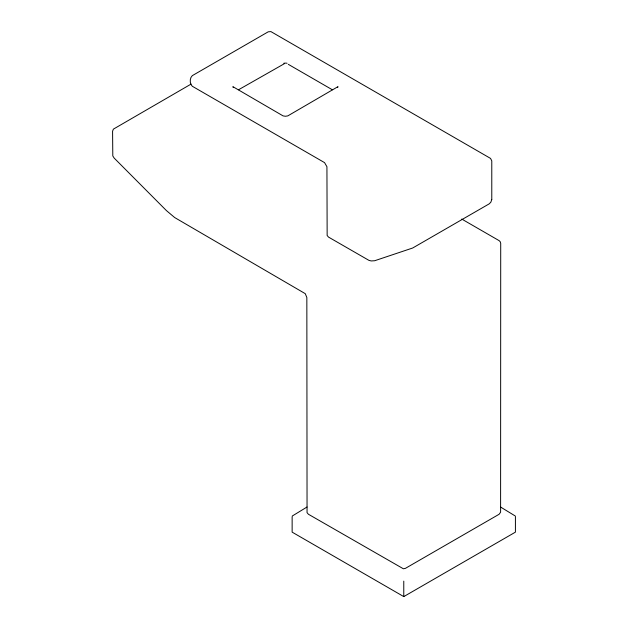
<?xml version="1.0" encoding="UTF-8"?>
<svg xmlns="http://www.w3.org/2000/svg" width="628" height="628" viewBox="0 0 628 628"><rect width="100%" height="100%" fill="white"/><g stroke="black" fill="none" stroke-linecap="round" stroke-linejoin="round"><path stroke-width="0.94" d="M337.715 87.394L338.013 86.64L287.805 115.89L285.434 116.258L283.071 115.89L232.855 86.64L233.153 87.394M292.287 516.004L307.021 507.016M191.045 84.105L113.37 129.148L112.585 131.228L112.797 155.925L114.163 158.075L166.412 210.584L174.694 217.563L305.271 293.676L306.841 297.523L307.053 512.644L308.419 514.254L403.364 568.772L405.35 568.395L499.134 514.254L500.602 512.189L500.712 243.381L500.194 241.686L499.134 240.65L461.745 219.062M238.507 89.78L284.209 63.789M292.138 516.671L292.138 532.144L403.773 596.6L515.415 532.144L515.415 516.671M288.323 64.346L332.361 89.78M500.532 507.016L515.266 516.004M403.773 581.128L403.773 596.6M283.801 63.247A6.319 3.642 0 0 1 287.067 63.247M491.779 199.437L490.853 202.185L489.196 203.857L412.706 247.997L374.641 260.746L371.164 260.942L368.871 260.33L328.515 237.094L327.149 235.476L326.929 166.726L324.558 162.628L192.309 86.264C189.53 83.862 189.53 78.045 192.309 75.643L268.227 31.808L270.919 31.604L490.554 158.413L491.779 160.878L491.779 199.437"/></g></svg>
